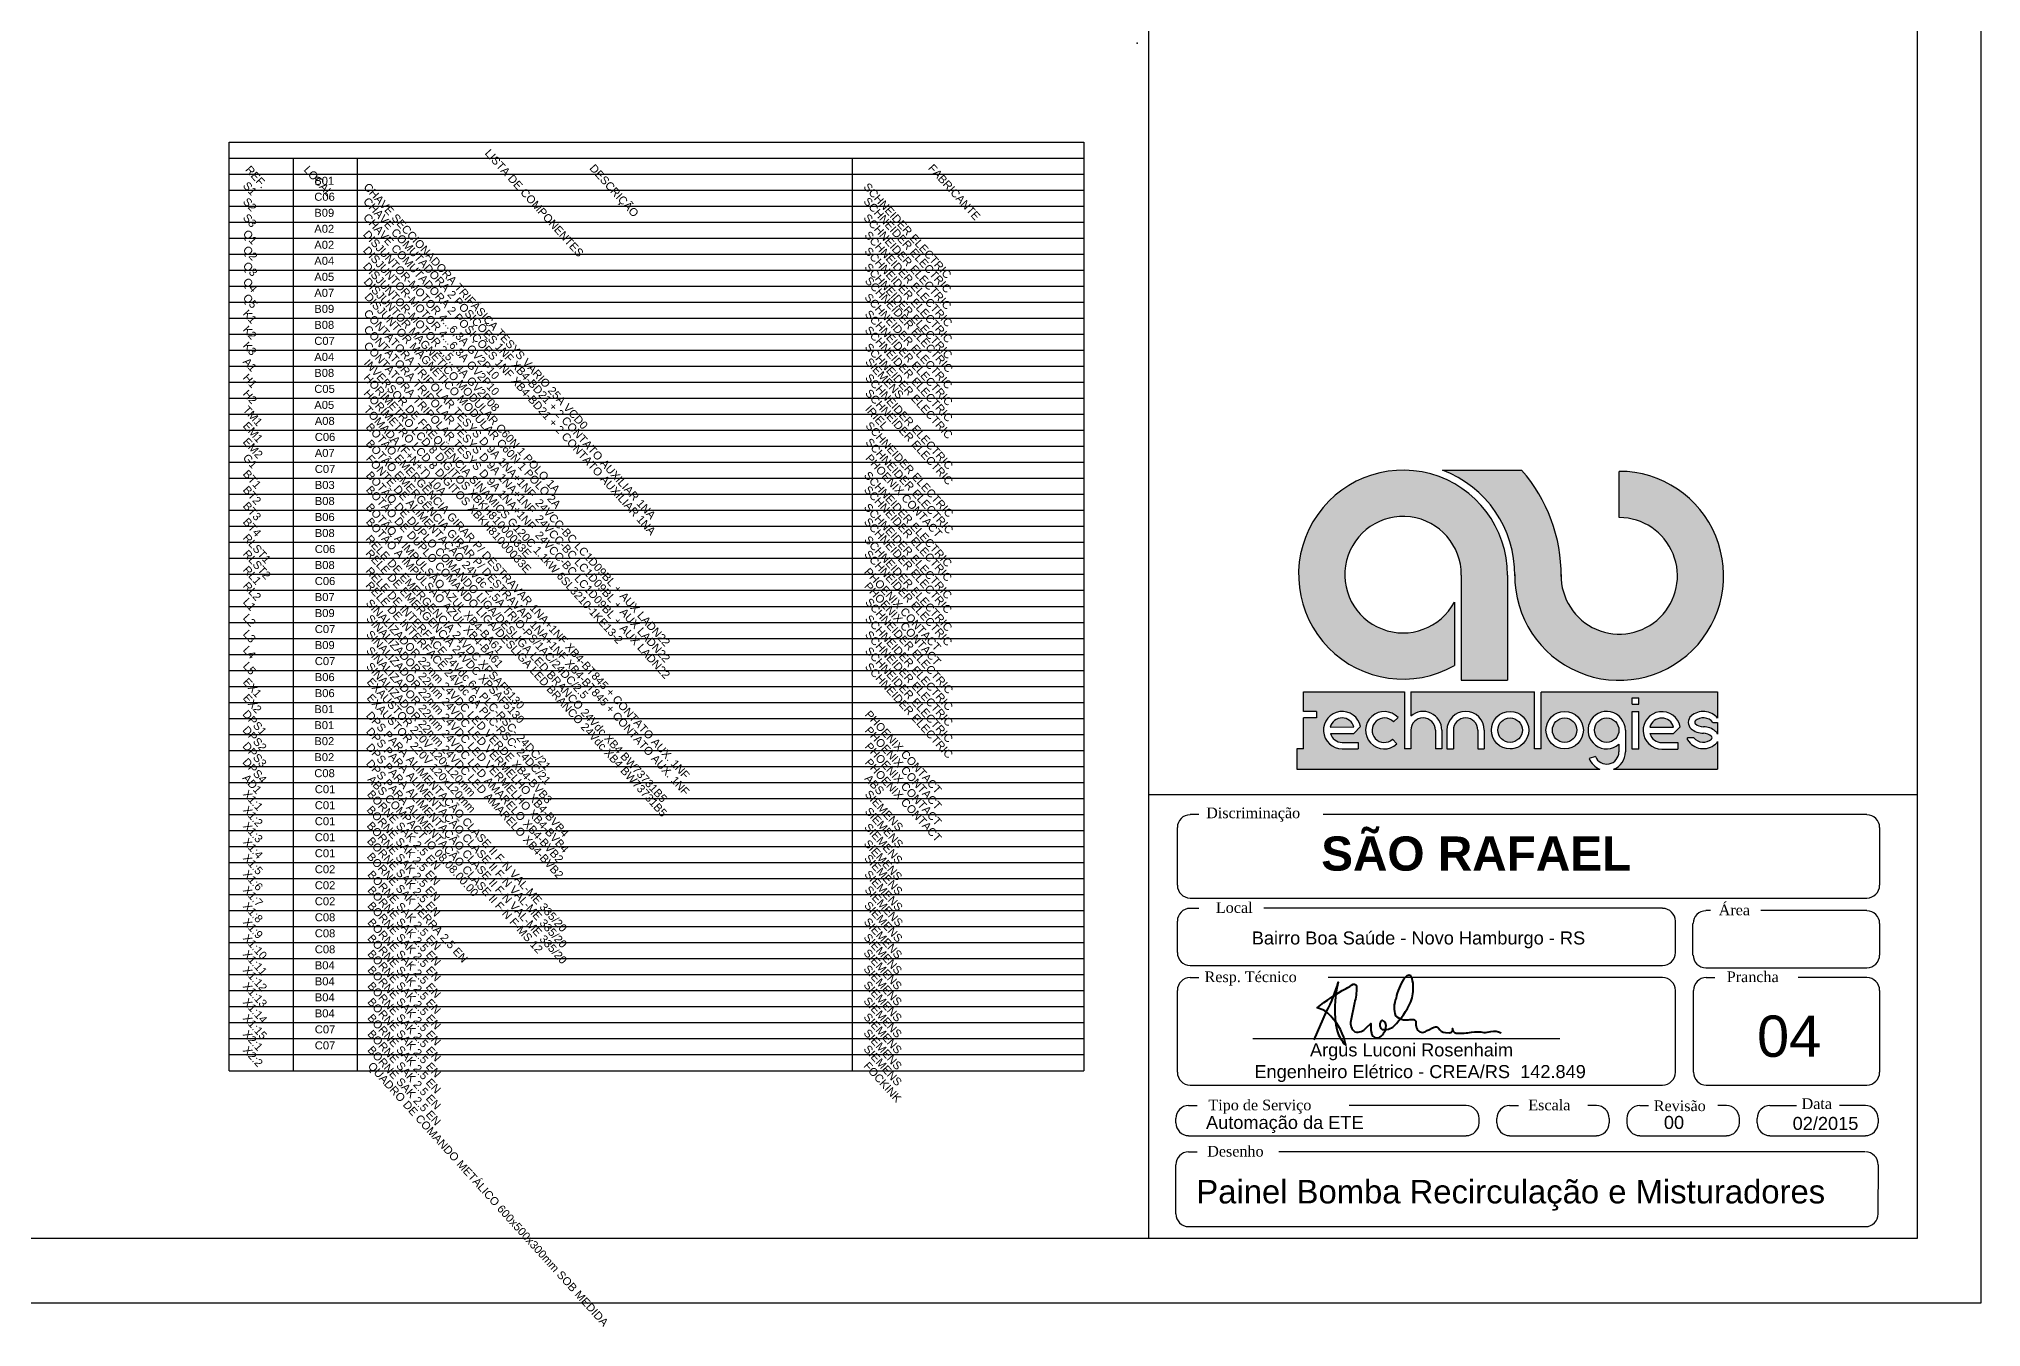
# Model space of a CAD drawing. Header units: millimetres. Extents: x 100 to 940, y 72 to 694.
# Drawn here: x 484.9 to 940, y 94.3 to 396 of the extents above; entities that cross this region are included whole.
import ezdxf

# ---------------------------------------------------------------- set-up
doc = ezdxf.new("R2010")
doc.units = ezdxf.units.MM
doc.layers.add('selo', color=7, linetype='Continuous')
doc.styles.add('Notes', font='arial.ttf', dxfattribs={"height": 3})
doc.styles.get("Standard").update_dxf_attribs({"font": 'arial.ttf'})

msp = doc.modelspace()

# ---------------------------------------------------------------- hatches: boundary and pattern name
at = {"layer": 'selo'}
h = msp.add_hatch(color=0, dxfattribs=at)
h.dxf.hatch_style = 1
h.paths.add_polyline_path([(832.33, 294.98), (813.8, 294.98, -0.314958), (830.72, 270.21, 2.411144), (855.21, 294.7), (855.21, 283.86, -2.45129), (841.58, 270.52, 0.182443)])
h.paths.add_polyline_path([(835.35, 243.04), (806.37, 243.04), (806.37, 237.41, -0.642986), (813.63, 234.09), (813.63, 229.71), (812.12, 229.71), (812.12, 234.09, 1), (806.37, 234.09), (806.37, 229.71), (804.86, 229.71), (804.86, 243.04), (781.24, 243.04), (781.24, 238.48), (784.26, 238.48), (784.26, 236.97), (781.23, 236.97), (781.23, 229.71), (779.69, 229.71), (779.69, 224.92), (850.67, 224.92, -0.214084), (848.15, 227.48), (849.6, 227.91, 0.821242), (855.14, 229.01), (855.14, 230.78, -4.60202), (856.65, 234.09), (856.65, 229.01, -0.309238), (853.85, 224.92), (878.25, 224.92), (878.25, 231.45, -0.100697), (877.78, 230.83, -0.45988), (871.2, 231.81), (871.2, 232.32), (872.69, 232.32, 0.427074), (876.81, 232, 0.410877), (876.82, 232.63, 0.186203), (874.92, 233.36, -0.181325), (872.05, 234.44, -0.458616), (872.04, 237.41, -0.41774), (878.25, 236.93), (878.25, 243.04), (836.89, 243.04), (836.89, 229.71), (835.35, 229.71)])
h.paths.add_polyline_path([(834.02, 234.09, -1), (825.25, 234.09, -1)], flags=16)
h.paths.add_polyline_path([(832.51, 234.09, -1), (826.76, 234.09, -1)], flags=0)
h.paths.add_polyline_path([(846.79, 234.09, -1), (838.03, 234.09, -1)], flags=16)
h.paths.add_polyline_path([(845.28, 234.09, -1), (839.54, 234.09, -1)], flags=0)
h.paths.add_polyline_path([(823.59, 234.09), (823.59, 229.71), (822.08, 229.71), (822.08, 234.09, 1), (816.33, 234.09), (816.33, 229.71), (814.82, 229.71), (814.82, 234.09, -1)], flags=16)
h.paths.add_polyline_path([(858.22, 241.69), (859.76, 241.69), (859.76, 240.17), (858.22, 240.17)], flags=16)
h.paths.add_polyline_path([(858.22, 238.48), (859.76, 238.48), (859.76, 229.67), (858.22, 229.67)], flags=16)
h.paths.add_polyline_path([(869.47, 234.88), (867.94, 233.3), (862.39, 233.3, 0.338023), (865.17, 231.18), (868.91, 231.18), (868.91, 229.67), (865.17, 229.67, -2.123663)], flags=16)
h.paths.add_polyline_path([(862.38, 234.78, -0.767778), (867.94, 234.81)], flags=0)
h.paths.add_polyline_path([(803.38, 237.05), (802.27, 236.02, 2.414214), (802.1, 231.96), (803.12, 230.85, -2.414214)], flags=16)
h.paths.add_polyline_path([(794.59, 234.92), (793.05, 233.34), (787.51, 233.34, 0.338023), (790.28, 231.22), (794.03, 231.22), (794.03, 229.71), (790.28, 229.71, -2.123663)], flags=16)
h.paths.add_polyline_path([(793.05, 234.85), (787.5, 234.82, -0.767778)], flags=0)
h.paths.add_polyline_path([(826.76, 234.09, 1), (832.51, 234.09, 1)], flags=0)
h.paths.add_polyline_path([(845.28, 234.09, 1), (839.54, 234.09, 1)], flags=0)
h.paths.add_polyline_path([(849.39, 234.09, 1), (855.14, 234.09, 1)], flags=17)
h.paths.add_polyline_path([(867.94, 234.81, 0.767778), (862.38, 234.78)], flags=0)
h.paths.add_polyline_path([(874.9, 234.87, -0.181325), (877.77, 233.8, -0.101013), (878.25, 233.18), (878.25, 235.92), (877.13, 235.92, 0.427074), (873.01, 236.24, 0.410877), (873, 235.61, 0.186203)], flags=17)
h.paths.add_polyline_path([(793.05, 234.85, 0.767778), (787.5, 234.82)], flags=0)
h = msp.add_hatch(color=0, dxfattribs=at)
h.dxf.hatch_style = 1
h.paths.add_polyline_path([(816.57, 249.21), (816.57, 264.06, -8.182778), (818.19, 270.43), (818.19, 245.77), (829, 245.77), (829, 270.37, 3.718524)])
h = msp.add_hatch(color=0, dxfattribs=at)
h.dxf.hatch_style = 1
h.paths.add_polyline_path([(787.5, 234.82), (793.05, 234.85, 0.767778)])
h.paths.add_polyline_path([(826.76, 234.09, 1), (832.51, 234.09, 1)])
h.paths.add_polyline_path([(839.54, 234.09, 1), (845.28, 234.09, 1)])
h.paths.add_polyline_path([(862.38, 234.78), (867.94, 234.81, 0.767778)])

# ---------------------------------------------------------------- linework, layer by layer
for p, q in [((745, 115), (745, 679)), ((529.47, 154.34), (529.47, 371.84)), ((529.47, 371.84), (729.72, 371.84)), ((729.72, 371.84), (729.72, 154.34)), ((529.47, 368.09), (729.72, 368.09)), ((529.47, 364.34), (729.72, 364.34)), ((544.47, 368.09), (544.47, 154.34)), ((559.47, 368.09), (559.47, 154.34)), ((675.48, 368.09), (675.48, 154.34)), ((529.47, 360.59), (729.72, 360.59)), ((529.47, 356.84), (729.72, 356.84)), ((529.47, 353.09), (729.72, 353.09)), ((529.47, 349.34), (729.72, 349.34)), ((529.47, 345.59), (729.72, 345.59)), ((529.47, 341.84), (729.72, 341.84)), ((529.47, 338.09), (729.72, 338.09)), ((529.47, 334.34), (729.72, 334.34)), ((529.47, 330.59), (729.72, 330.59)), ((529.47, 326.84), (729.72, 326.84)), ((529.47, 323.09), (729.72, 323.09)), ((529.47, 319.34), (729.72, 319.34)), ((529.47, 315.59), (729.72, 315.59)), ((529.47, 311.84), (729.72, 311.84)), ((529.47, 308.09), (729.72, 308.09)), ((529.47, 304.34), (729.72, 304.34)), ((529.47, 300.59), (729.72, 300.59)), ((529.47, 296.84), (729.72, 296.84)), ((529.47, 293.09), (729.72, 293.09)), ((529.47, 289.34), (729.72, 289.34)), ((529.47, 285.59), (729.72, 285.59)), ((529.47, 281.84), (729.72, 281.84)), ((529.47, 278.09), (729.72, 278.09)), ((529.47, 274.34), (729.72, 274.34)), ((529.47, 270.59), (729.72, 270.59)), ((529.47, 266.84), (729.72, 266.84)), ((529.47, 263.09), (729.72, 263.09)), ((529.47, 259.34), (729.72, 259.34)), ((529.47, 255.59), (729.72, 255.59)), ((529.47, 251.84), (729.72, 251.84)), ((529.47, 248.09), (729.72, 248.09)), ((529.47, 244.34), (729.72, 244.34)), ((529.47, 240.59), (729.72, 240.59)), ((529.47, 236.84), (729.72, 236.84)), ((529.47, 236.84), (729.72, 236.84)), ((529.47, 233.09), (729.72, 233.09)), ((529.47, 229.34), (729.72, 229.34)), ((529.47, 225.59), (729.72, 225.59)), ((529.47, 221.84), (729.72, 221.84)), ((529.47, 218.09), (729.72, 218.09)), ((529.47, 214.34), (729.72, 214.34)), ((529.47, 210.59), (729.72, 210.59)), ((529.47, 206.84), (729.72, 206.84)), ((529.47, 203.09), (729.72, 203.09)), ((529.47, 199.34), (729.72, 199.34)), ((529.47, 195.59), (729.72, 195.59)), ((529.47, 195.59), (729.72, 195.59)), ((529.47, 191.84), (729.72, 191.84)), ((529.47, 188.09), (729.72, 188.09)), ((529.47, 184.34), (729.72, 184.34)), ((529.47, 180.59), (729.72, 180.59)), ((529.47, 176.84), (729.72, 176.84)), ((529.47, 173.09), (729.72, 173.09)), ((529.47, 169.34), (729.72, 169.34)), ((529.47, 165.59), (729.72, 165.59)), ((529.47, 161.84), (729.72, 161.84)), ((529.47, 158.09), (729.72, 158.09)), ((529.47, 154.34), (729.72, 154.34))]:
    msp.add_line(p, q)
for points in [[(100, 100), (940, 100), (940, 693.94), (100, 693.94)], [(150, 679), (925, 679), (925, 115), (150, 115)]]:
    msp.add_lwpolyline(points, close=True)
for p in [(742.23, 395), (529.47, 368.09), (529.47, 368.09), (729.72, 368.09), (729.72, 364.34), (729.72, 360.59), (729.72, 356.84), (729.72, 353.09), (729.72, 349.34), (729.72, 345.59), (729.72, 341.84), (729.72, 338.09), (729.72, 334.34), (729.72, 330.59), (729.72, 326.84), (536.69, 221.84), (536.69, 221.84), (729.72, 214.34), (729.72, 206.84), (729.72, 203.09), (729.72, 199.34), (729.72, 195.59), (729.72, 191.84)]:
    msp.add_point(p)
at = {"layer": 'selo', "color": 0}
for p, q in [((813.8, 294.98), (832.33, 294.98)), ((855.21, 283.86), (855.21, 294.7)), ((818.19, 270.43), (818.19, 245.77)), ((829, 270.37), (829, 245.77)), ((816.57, 264.06), (816.57, 249.21)), ((818.19, 245.77), (829, 245.77)), ((781.24, 238.48), (781.24, 243.04)), ((781.24, 243.04), (804.86, 243.04)), ((804.86, 243.04), (804.86, 229.71)), ((806.37, 243.04), (806.37, 237.41)), ((806.37, 243.04), (835.35, 243.04)), ((835.35, 229.71), (835.35, 243.04)), ((836.89, 243.04), (878.25, 243.04)), ((836.89, 229.71), (836.89, 243.01)), ((858.22, 240.17), (858.22, 241.69)), ((858.22, 241.69), (859.76, 241.69)), ((859.76, 240.17), (859.76, 241.69)), ((878.25, 243.04), (878.25, 236.93)), ((781.23, 229.71), (781.23, 236.97)), ((784.26, 236.97), (781.23, 236.97)), ((784.26, 238.48), (781.24, 238.48)), ((784.26, 238.48), (784.26, 236.97)), ((802.27, 236.02), (803.38, 237.05)), ((858.22, 240.17), (859.76, 240.17)), ((858.22, 229.67), (858.22, 238.48)), ((858.22, 238.48), (859.76, 238.48)), ((859.76, 229.67), (859.76, 238.48)), ((787.5, 234.82), (793.05, 234.85)), ((787.51, 233.34), (793.05, 233.34)), ((793.05, 233.34), (794.59, 234.92)), ((806.37, 234.09), (806.37, 229.71)), ((812.12, 234.09), (812.12, 229.71)), ((813.63, 234.09), (813.63, 229.71)), ((814.82, 234.09), (814.82, 229.71)), ((816.33, 234.09), (816.33, 229.71)), ((822.08, 234.09), (822.08, 229.71)), ((823.59, 234.09), (823.59, 229.71)), ((856.65, 234.09), (856.65, 229.01)), ((862.38, 234.78), (867.94, 234.81)), ((862.39, 233.3), (867.94, 233.3)), ((867.94, 233.3), (869.47, 234.88)), ((872.69, 232.32), (871.2, 232.32)), ((871.2, 231.81), (871.2, 232.32)), ((877.13, 235.92), (878.25, 235.92)), ((878.25, 235.92), (878.25, 233.18)), ((781.23, 229.71), (779.69, 229.71)), ((779.69, 229.71), (779.69, 224.92)), ((790.28, 231.22), (794.03, 231.22)), ((790.28, 229.71), (794.03, 229.71)), ((794.03, 231.22), (794.03, 229.71)), ((802.1, 231.96), (803.12, 230.85)), ((806.37, 229.71), (804.86, 229.71)), ((813.63, 229.71), (812.12, 229.71)), ((814.82, 229.71), (816.33, 229.71)), ((822.08, 229.71), (823.59, 229.71)), ((830.17, 229.74), (829.63, 229.71)), ((836.89, 229.71), (835.35, 229.71)), ((849.6, 227.91), (848.15, 227.48)), ((855.14, 230.78), (855.14, 229.01)), ((859.76, 229.67), (858.22, 229.67)), ((865.17, 231.18), (868.91, 231.18)), ((865.17, 229.67), (868.91, 229.67)), ((868.91, 231.18), (868.91, 229.67)), ((878.25, 231.45), (878.25, 224.92)), ((779.69, 224.92), (850.67, 224.92)), ((853.85, 224.92), (878.25, 224.92)), ((745, 219), (925, 219)), ((756.69, 214.33), (754.66, 214.33)), ((913.21, 214.33), (785.84, 214.33)), ((751.61, 211.28), (751.61, 197.78)), ((916.26, 197.78), (916.26, 211.28)), ((754.66, 194.73), (913.21, 194.73)), ((754.66, 192.4), (756.69, 192.4)), ((865.35, 192.4), (771.93, 192.4)), ((876.56, 191.84), (875.51, 191.84)), ((913.21, 191.84), (888.36, 191.84)), ((751.61, 189.35), (751.61, 181.99)), ((868.39, 181.99), (868.39, 189.35)), ((872.46, 181.43), (872.46, 188.79)), ((916.26, 181.43), (916.26, 188.79)), ((754.66, 178.94), (865.35, 178.94)), ((875.51, 178.39), (913.21, 178.39)), ((751.61, 173.14), (751.61, 153.98)), ((754.66, 176.19), (756.69, 176.19)), ((865.35, 176.19), (787, 176.19)), ((868.39, 153.98), (868.39, 173.14)), ((872.55, 173.14), (872.55, 153.98)), ((875.6, 176.19), (877.63, 176.19)), ((913.21, 176.19), (897.13, 176.19)), ((916.26, 153.98), (916.26, 173.14)), ((769.31, 161.86), (841.3, 161.86)), ((754.66, 150.93), (865.35, 150.93)), ((875.6, 150.93), (913.21, 150.93)), ((754.31, 146.2), (756.34, 146.2)), ((819.36, 146.2), (791.92, 146.2)), ((829.52, 146.2), (831.56, 146.2)), ((849.85, 146.2), (847.82, 146.2)), ((860.01, 146.2), (862.05, 146.2)), ((880.34, 146.2), (878.31, 146.2)), ((890.51, 146.2), (896.7, 146.2)), ((912.87, 146.2), (906.79, 146.2)), ((751.26, 143.15), (751.26, 142.13)), ((822.41, 142.13), (822.41, 143.15)), ((826.47, 143.15), (826.47, 142.13)), ((852.9, 142.13), (852.9, 143.15)), ((856.97, 143.15), (856.97, 142.13)), ((883.39, 142.13), (883.39, 143.15)), ((887.46, 143.15), (887.46, 142.13)), ((915.92, 142.13), (915.92, 143.15)), ((754.31, 139.08), (819.36, 139.08)), ((829.52, 139.08), (849.85, 139.08)), ((860.01, 139.08), (880.34, 139.08)), ((890.51, 139.08), (912.87, 139.08)), ((751.26, 132.31), (751.26, 120.82)), ((754.31, 135.36), (756.34, 135.36)), ((912.72, 135.31), (775.47, 135.36)), ((915.89, 120.81), (915.94, 132.31)), ((754.31, 117.82), (912.89, 117.82))]:
    msp.add_line(p, q, dxfattribs=at)
msp.add_lwpolyline([(745, 115), (745, 219), (925, 219), (925, 115)], close=True, dxfattribs=at)
at = {"layer": 'selo', "color": 0, "linetype": 'Continuous', "lineweight": 40, "transparency": 33554687}
msp.add_lwpolyline([(783.71, 161.57), (786.63, 168.22, 0.05993), (789.33, 175.04, 0.114734), (789.08, 163.67, 0.105575), (791.11, 160.29, 0.152792), (787.63, 167.08, 0.174248), (784.39, 169.03, -0.042414), (791.18, 173.62, 0.031525), (792.89, 174.61, -0.590951), (793.63, 173.83, -0.072), (793.17, 170.24), (792.28, 166.01, 0.292783), (793.28, 163.42, 0.292783), (795.87, 164.34), (797.01, 165.37, 0.084237), (797.12, 163.21, 0.426622), (798.79, 162.03, 0.240648), (800.53, 164.41, 0.382176), (799.64, 166.16, 0.493606), (799.64, 163.99, 0.220907), (802.42, 164.77, 0.080728), (806.4, 170.45, 0.11357), (806.91, 174.35, 0.101958), (806.48, 176.38, 0.356196), (805.74, 176.66, 0.192525), (804.76, 175.82, 0.098877), (802.91, 171.31, 0.195151), (802.81, 167.22, 0.246302), (805.86, 166.26, -0.124424), (807.06, 166.31, -0.323775), (807.56, 165.76, 0.115641), (807.71, 164.34, 0.432756), (809.7, 163.42, -0.031443), (811.86, 164.54, -0.343208), (812.82, 164.33, 0.248336), (814.47, 163.28), (815.44, 163.24, 0.553873), (816.15, 164.19, 0.474188), (817.24, 163.13, 0.048993), (820.55, 163.35, -0.070964), (823.46, 163.31, 0.086771), (825.09, 163.52, -0.151332), (827.53, 163.24)], format="xyb", dxfattribs=at)
at = {"layer": 'selo', "color": 0}
for centre, radius in [((829.63, 234.09), 4.38), ((829.63, 234.09), 2.87), ((842.41, 234.09), 4.38), ((842.41, 234.09), 2.87), ((852.26, 234.09), 2.87)]:
    msp.add_circle(centre, radius, dxfattribs=at)
for centre, radius, start, end in [((804.54, 270.51), 24.47, 359.68, 299.4716), ((804.56, 270.5), 26.17, 359.3799, 69.3088), ((855.19, 270.24), 24.47, 179.3659, 89.9528), ((804.56, 270.5), 37.02, 359.3542, 41.3911), ((804.55, 270.5), 13.64, 359.6979, 331.8281), ((855.21, 270.23), 13.63, 178.8138, 90), ((790.28, 234.09), 4.38, 10.8601, 270), ((790.28, 234.09), 2.87, 15.2617, 165.3268), ((800.16, 234.08), 4.38, 42.6221, 312.6221), ((800.16, 234.08), 2.87, 42.6221, 312.6221), ((809.24, 234.09), 4.38, 0, 130.9618), ((809.24, 234.09), 2.87, 0, 180), ((819.2, 234.09), 4.38, 0, 180), ((819.2, 234.09), 2.87, 0, 180), ((852.26, 234.09), 4.38, 0, 310.9618), ((865.17, 234.05), 4.38, 10.8601, 270), ((865.17, 234.05), 2.87, 15.2617, 165.3268), ((873.33, 235.92), 1.96, 130.762, 229.3098), ((874.91, 234.1), 4.38, 40.2262, 130.9152), ((874.91, 234.11), 2.86, 39.285, 131.7894), ((790.28, 234.09), 2.87, 195.2942, 270), ((865.17, 234.05), 2.87, 195.2942, 270), ((874.91, 237.73), 4.37, 229.0108, 270.0418), ((874.91, 234.13), 2.86, 219.285, 311.7894), ((873.33, 235.92), 0.45, 127.1355, 232.2591), ((874.9, 237.7), 2.82, 227.7757, 270.1536), ((874.91, 230.51), 4.37, 49.0108, 90.0418), ((874.92, 230.54), 2.82, 47.7757, 90.1536), ((876.49, 232.32), 0.45, 307.1355, 52.2591), ((876.49, 232.32), 1.96, 26.2375, 49.3098), ((852.26, 229.01), 2.87, 202.4229, 0), ((852.26, 229.01), 4.38, 291.2656, 0), ((874.91, 234.14), 4.38, 212.1283, 310.9152), ((876.49, 232.32), 1.96, 310.762, 333.7625), ((852.26, 229.01), 4.38, 200.3996, 248.7344), ((754.66, 211.28), 3, 90, 180), ((913.21, 211.28), 3, 0, 90), ((754.66, 197.78), 3, 180, 270), ((913.21, 197.78), 3, 270, 0), ((754.66, 189.35), 3, 90, 180), ((865.35, 189.35), 3, 0, 90), ((875.51, 188.79), 3, 90, 180), ((913.21, 188.79), 3, 0, 90), ((754.66, 181.99), 3, 180, 270), ((865.35, 181.99), 3, 270, 0), ((875.51, 181.43), 3, 180, 270), ((913.21, 181.43), 3, 270, 0), ((754.66, 173.14), 3, 90, 180), ((865.35, 173.14), 3, 0, 90), ((875.6, 173.14), 3, 90, 180), ((913.21, 173.14), 3, 0, 90), ((754.66, 153.98), 3, 180, 270), ((865.35, 153.98), 3, 270, 0), ((875.6, 153.98), 3, 180, 270), ((913.21, 153.98), 3, 270, 0), ((754.31, 143.15), 3, 90, 180), ((819.36, 143.15), 3, 0, 90), ((829.52, 143.15), 3, 90, 180), ((849.85, 143.15), 3, 0, 90), ((860.01, 143.15), 3, 90, 180), ((880.34, 143.15), 3, 0, 90), ((890.51, 143.15), 3, 90, 180), ((912.87, 143.15), 3, 0, 90), ((754.31, 142.13), 3, 180, 270), ((819.36, 142.13), 3, 270, 0), ((829.52, 142.13), 3, 180, 270), ((849.85, 142.13), 3, 270, 0), ((860.01, 142.13), 3, 180, 270), ((880.34, 142.13), 3, 270, 0), ((890.51, 142.13), 3, 180, 270), ((912.87, 142.13), 3, 270, 0), ((754.31, 132.31), 3, 90, 180), ((912.89, 132.31), 3, 0, 90), ((754.31, 120.82), 3, 180, 270), ((912.89, 120.82), 3, 270, 0)]:
    msp.add_arc(centre, radius, start, end, dxfattribs=at)

# ---------------------------------------------------------------- texts
at = {"style": 'Notes'}
for s, p in [('LISTA DE COMPONENTES', (589.26, 369.12)), ('REF.', (533.13, 365.25)), ('LOCAL.', (546.84, 365.25)), ('DESCRIÇÃO', (613.78, 365.6)), ('FABRICANTE', (693.14, 365.62)), ('S1', (532.57, 361.52)), ('CHAVE SECCIONADORA TRIFÁSICA TESYS VARIO 25A VCD0', (560.85, 361.21)), ('SCHNEIDER ELECTRIC', (677.98, 361.22)), ('S2', (532.57, 357.77)), ('CHAVE COMUTADORA 2 POSIÇÕES 1NF XB4-BD21 + 2 CONTATO AUXILIAR 1NA', (560.77, 357.82)), ('SCHNEIDER ELECTRIC', (677.98, 357.84)), ('S3', (532.57, 354.02)), ('Q1', (532.57, 350.27)), ('DISJUNTOR-MOTOR 4...6,3A GV2P10', (560.74, 350.11)), ('CHAVE COMUTADORA 2 POSIÇÕES 1NF XB4-BD21 + 2 CONTATO AUXILIAR 1NA', (560.77, 354.08)), ('SCHNEIDER ELECTRIC', (677.98, 353.97)), ('SCHNEIDER ELECTRIC', (678.21, 349.91)), ('Q2', (532.57, 346.52)), ('DISJUNTOR-MOTOR 4...6,3A GV2P10', (560.74, 346.36)), ('SCHNEIDER ELECTRIC', (678.21, 346.16)), ('Q3', (532.57, 342.77)), ('DISJUNTOR-MOTOR 2,5...4A GV2P08', (560.74, 342.61)), ('SCHNEIDER ELECTRIC', (678.21, 342.41)), ('Q4', (532.57, 339.02)), ('DISJUNTOR MAGNÉTICO MODULAR C60N 1 POLO 1A', (560.88, 339.02)), ('SCHNEIDER ELECTRIC', (678.33, 339.22)), ('K1', (532.57, 331.52)), ('Q5', (532.57, 335.27)), ('DISJUNTOR MAGNÉTICO MODULAR C60N 1 POLO 2A', (561.07, 335.47)), ('CONTATORA TRIPOLAR TESYS D 9A 1NA+1NF  24VCC\xadBC LC1D09BL + AUX LADN22', (560.87, 331.63)), ('SCHNEIDER ELECTRIC', (678.22, 335.37)), ('SCHNEIDER ELECTRIC', (678.3, 331.42)), ('K2', (532.57, 327.77)), ('CONTATORA TRIPOLAR TESYS D 9A 1NA+1NF  24VCC\xadBC LC1D09BL + AUX LADN22', (560.87, 327.88)), ('SCHNEIDER ELECTRIC', (678.3, 327.67)), ('K3', (532.57, 324.02)), ('CONTATORA TRIPOLAR TESYS D 9A 1NA+1NF  24VCC\xadBC LC1D09BL + AUX LADN22', (560.87, 324.05)), ('SCHNEIDER ELECTRIC', (678.3, 323.68)), ('A1', (532.57, 320.27)), ('INVERSOR DE FREQÜÊNCIA SINAMICS G120C 1.1kW 6SL3210-1KE13-2', (560.94, 319.93)), ('SIEMENS', (678.41, 320.24)), ('H1', (532.57, 316.52)), ('HORÍMETRO LCD 8 DÍGITOS XBKH81000033E ', (560.87, 316.5)), ('SCHNEIDER ELECTRIC', (678.37, 316.51)), ('H2', (532.57, 312.77)), ('TM1', (532.57, 309.02)), ('HORÍMETRO LCD 8 DÍGITOS XBKH81000033E ', (560.87, 312.85)), ('TOMADA (F+N+T) 10A', (560.9, 309.02)), ('SCHNEIDER ELECTRIC', (678.37, 312.9)), ('IRIEL', (678.37, 309.15)), ('EM1', (532.57, 305.27)), ('BOTÃO EMERGÊNCIA GIRAR P/ DESTRAVAR 1NA+1NF XB4-BT845 + CONTATO AUX. 1NF', (561.41, 304.98)), ('SCHNEIDER ELECTRIC', (678.45, 305.3)), ('EM2', (532.57, 301.52)), ('BOTÃO EMERGÊNCIA GIRAR P/ DESTRAVAR 1NA+1NF XB4-BT845 + CONTATO AUX. 1NF', (561.41, 301.1)), ('SCHNEIDER ELECTRIC', (678.45, 301.42)), ('G1', (532.57, 297.77)), ('FONTE DE ALIMENTAÇÃO 24Vdc 2,5A TRIO-PS/1AC/24DC/2.5', (561.42, 297.54)), ('PHOENIX CONTACT', (678.45, 297.67)), ('BT1', (532.57, 294.02)), ('BT2', (532.57, 290.27)), ('BOTÃO DE DUPLO COMANDO LIGA/DESLIGA LED BRANCO 24Vdc XB4 BW73731B5', (561.42, 293.68)), ('BOTÃO DE DUPLO COMANDO LIGA/DESLIGA LED BRANCO 24Vdc XB4 BW73731B5', (561.42, 290.3)), ('SCHNEIDER ELECTRIC', (678.11, 293.66)), ('BT3', (532.57, 286.52)), ('BOTÃO A IMPULSÃO AZUL XB4-BA61', (561.42, 286.18)), ('SCHNEIDER ELECTRIC', (678.11, 290.28)), ('SCHNEIDER ELECTRIC', (678.11, 286.16)), ('BT4', (532.57, 282.77)), ('BOTÃO A IMPULSÃO AZUL XB4-BA61', (561.42, 282.8)), ('SCHNEIDER ELECTRIC', (678.11, 282.78)), ('RLST1', (532.58, 279.02)), ('RELE DE EMERGENCIA 24VDC XPSAF5130', (561.32, 278.75)), ('SCHNEIDER ELECTRIC', (678.16, 278.57)), ('RLST2', (532.58, 275.27)), ('RELE DE EMERGENCIA 24VDC XPSAF5130', (561.32, 275.38)), ('SCHNEIDER ELECTRIC', (678.16, 275.19)), ('RL1', (532.58, 271.52)), ('RL2', (532.58, 267.77)), ('RELE DE INTERFACE 24Vdc 6A PLC-RSC- 24DC/21', (561.32, 271.25)), ('RELE DE INTERFACE 24Vdc 6A PLC-RSC- 24DC/21', (561.32, 267.88)), ('PHOENIX CONTACT', (678.16, 271.07)), ('PHOENIX CONTACT', (678.16, 267.69)), ('L1', (532.58, 264.02)), ('SINALIZADOR 22mm 24VDC LED VERDE XB4-BVB3', (561.39, 263.73)), ('SCHNEIDER ELECTRIC', (678.39, 263.96)), ('L2', (532.58, 260.27)), ('SINALIZADOR 22mm 24VDC LED VERMELHO XB4-BVB4', (561.46, 260.12)), ('SCHNEIDER ELECTRIC', (678.35, 260.04)), ('L3', (532.58, 256.52)), ('SINALIZADOR 22mm 24VDC LED VERMELHO XB4-BVB4', (561.46, 256.42)), ('SCHNEIDER ELECTRIC', (678.35, 256.34)), ('L4', (532.58, 252.77)), ('SINALIZADOR 22mm 24VDC LED AMARELO XB4-BVB2', (561.46, 252.62)), ('SCHNEIDER ELECTRIC', (678.35, 252.54)), ('L5', (532.58, 249.02)), ('EX1', (532.58, 245.27)), ('SINALIZADOR 22mm 24VDC LED AMARELO XB4-BVB2', (561.46, 248.92)), ('EXAUSTOR 220V 120x120mm', (561.6, 245.29)), ('SCHNEIDER ELECTRIC', (678.35, 248.84)), ('EX2', (532.58, 241.52)), ('EXAUSTOR 220V 120x120mm', (561.6, 241.54)), ('DPS1', (532.48, 237.77)), ('DPS PARA ALIMENTAÇÃO CLASE II F-N VAL-ME 335/20', (561.44, 237.44)), ('PHOENIX CONTACT', (678.32, 237.65)), ('DPS2', (532.48, 234.02)), ('DPS PARA ALIMENTAÇÃO CLASE II F-N VAL-ME 335/20', (561.44, 233.69)), ('PHOENIX CONTACT', (678.32, 233.9)), ('DPS3', (532.48, 230.27)), ('DPS4', (532.48, 226.52)), ('DPS PARA ALIMENTAÇÃO CLASE II F-N VAL-ME 335/20', (561.44, 229.94)), ('PHOENIX CONTACT', (678.32, 230.15)), ('AD1', (532.48, 222.77)), ('DPS PARA ALIMENTAÇÃO CLASE II F-N F-MS 12', (561.44, 226.19)), ('ABS COMPACT IO 08.08.00.00', (561.78, 222.44)), ('ABS', (678.24, 222.65)), ('PHOENIX CONTACT', (678.32, 226.4)), ('X1:1', (532.58, 219.02)), ('BORNE SAK 2.5 EN', (561.68, 218.99)), ('SIEMENS', (678.3, 218.99)), ('X1:2', (532.58, 215.27)), ('BORNE SAK 2.5 EN', (561.58, 215.34)), ('SIEMENS', (678.31, 214.96)), ('X1:3', (532.58, 211.52)), ('BORNE SAK 2.5 EN', (561.6, 211.63)), ('SIEMENS', (678.18, 211.23)), ('X1:4', (532.58, 207.77)), ('X1:5', (532.58, 204.02)), ('BORNE SAK TERRA 2.5 EN', (561.62, 204.38)), ('BORNE SAK 2.5 EN', (561.66, 208.03)), ('SIEMENS', (678.07, 207.39)), ('SIEMENS', (678.18, 203.97)), ('X1:6', (532.58, 200.27)), ('BORNE SAK 2.5 EN', (561.76, 200.17)), ('SIEMENS', (678.2, 200.23)), ('X1:7', (532.58, 196.52)), ('BORNE SAK 2.5 EN', (561.76, 196.52)), ('SIEMENS', (678.27, 196.58)), ('X1:8', (532.58, 192.77)), ('BORNE SAK 2.5 EN', (561.76, 192.88)), ('SIEMENS', (678.16, 192.94)), ('X1:9', (532.58, 189.02)), ('BORNE SAK 2.5 EN', (561.76, 188.96)), ('SIEMENS', (678.07, 189.09)), ('X1:10', (532.58, 185.27)), ('X1:11', (532.58, 181.52)), ('BORNE SAK 2.5 EN', (561.76, 185.23)), ('BORNE SAK 2.5 EN', (561.76, 181.59)), ('SIEMENS', (678.01, 181.8)), ('SIEMENS', (678.04, 185.43)), ('X1:12', (532.58, 177.77)), ('BORNE SAK 2.5 EN', (561.76, 177.84)), ('SIEMENS', (678.01, 178.05)), ('X1:13', (532.58, 174.02)), ('BORNE SAK 2.5 EN', (561.76, 174.09)), ('SIEMENS', (678.01, 174.3)), ('X1:14', (532.58, 170.27)), ('BORNE SAK 2.5 EN', (561.76, 170.34)), ('SIEMENS', (678.01, 170.55)), ('X1:15', (532.58, 166.52)), ('X2:1', (532.58, 162.77)), ('BORNE SAK 2.5 EN', (561.76, 166.59)), ('BORNE SAK 2.5 EN', (561.76, 162.84)), ('SIEMENS', (678.01, 166.8)), ('SIEMENS', (678.01, 163.05)), ('X2:2', (532.58, 159.02)), ('BORNE SAK 2.5 EN', (561.76, 159.09)), ('SIEMENS', (678.01, 159.3)), ('QUADRO DE COMANDO METÁLICO 600x500x300mm SOB MEDIDA', (561.85, 155.32)), ('FOCKINK', (678.01, 155.35))]:
    msp.add_text(s, height=1.875, rotation=312.1646, dxfattribs=at).set_placement(p)
for s, p in [('C06', (549.44, 358.08)), ('B01', (549.44, 361.83)), ('B09', (549.44, 354.33)), ('A02', (549.44, 350.58)), ('A02', (549.44, 346.83)), ('A04', (549.44, 343.08)), ('A05', (549.44, 339.33)), ('A07', (549.44, 335.58)), ('B09', (549.44, 331.83)), ('B08', (549.44, 328.08)), ('C07', (549.44, 324.33)), ('A04', (549.44, 320.58)), ('B08', (549.44, 316.83)), ('C05', (549.44, 313.08)), ('A05', (549.44, 309.33)), ('A08', (549.56, 305.58)), ('C06', (549.56, 301.83)), ('A07', (549.56, 298.08)), ('C07', (549.56, 294.33)), ('B03', (549.56, 290.58)), ('B08', (549.56, 286.83)), ('B06', (549.56, 283.08)), ('B08', (549.56, 279.33)), ('C06', (549.56, 275.58)), ('B08', (549.56, 271.83)), ('C06', (549.56, 268.08)), ('B07', (549.56, 264.33)), ('B09', (549.56, 260.58)), ('C07', (549.56, 256.83)), ('B09', (549.56, 253.08)), ('C07', (549.56, 249.33)), ('B06', (549.56, 245.58)), ('B06', (549.56, 241.83)), ('B01', (549.45, 238.08)), ('B01', (549.45, 234.33)), ('B02', (549.45, 230.58)), ('B02', (549.45, 226.83)), ('C08', (549.44, 223.08)), ('C01', (549.56, 219.33)), ('C01', (549.56, 215.58)), ('C01', (549.56, 211.83)), ('C01', (549.56, 208.08)), ('C01', (549.56, 204.33)), ('C02', (549.56, 200.58)), ('C02', (549.56, 196.83)), ('C02', (549.56, 193.08)), ('C08', (549.56, 189.33)), ('C08', (549.56, 185.58)), ('C08', (549.56, 181.83)), ('B04', (549.56, 178.08)), ('B04', (549.56, 174.33)), ('B04', (549.56, 170.58)), ('B04', (549.56, 166.83)), ('C07', (549.56, 163.08)), ('C07', (549.56, 159.33))]:
    msp.add_text(s, height=1.875, dxfattribs=at).set_placement(p)
at = {"layer": 'selo', "color": 0, "attachment_point": 1}
for s, insert, char_height, width in [('\\FTIMES.TTF;Discriminação', (758.42, 215.97), 2.5, 101.64), ('\\FTIMES.TTF;Local', (760.69, 193.8), 2.5, 81.312), ('\\FTIMES.TTF;Área', (878.5, 193.24), 2.5, 81.312), ('\\FTIMES.TTF;Resp. Técnico', (758.04, 177.58), 2.5, 101.64), ('\\FTIMES.TTF;Prancha', (880.4, 177.58), 2.5, 101.64), ('04', (887.5, 167.25), 9.667, 225.5527), ('\\FTIMES.TTF;Tipo de Serviço', (758.94, 147.56), 2.5, 101.64), ('\\FTIMES.TTF;Escala', (833.89, 147.56), 2.5, 40.656), ('{\\Ftimes.ttf|c0;Revisão}', (863.3, 147.37), 2.5, 101.64), ('\\FTIMES.TTF;Data', (897.92, 147.87), 2.5, 40.656), ('Automação da ETE', (758.38, 143.74), 3.0492, 71.148), ('00', (865.66, 143.74), 3.049, 71.148), ('02/2015', (895.83, 143.51), 3.049, 71.148), ('{\\Ftimes.ttf|c0;Desenho}', (758.66, 136.72), 2.5, 101.64), ('Painel Bomba Recirculação e Misturadores', (756.12, 128.75), 5.5, 331.5847)]:
    msp.add_mtext(s, dxfattribs=dict(at, insert=insert, char_height=char_height, width=width))
for s, insert, char_height in [('{\\fArial|b1|i0|c0|p34;SÃO RAFAEL}', (785.37, 209.19), 8), ('Bairro Boa Saúde - Novo Hamburgo - RS', (769.1, 186.95), 3.0492), ('           Argus Luconi Rosenhaim\\PEngenheiro Elétrico - CREA/RS  142.849', (769.72, 160.73), 3.0492)]:
    msp.add_mtext(s, dxfattribs=dict(at, insert=insert, char_height=char_height))

doc.saveas('drawing.dxf')
